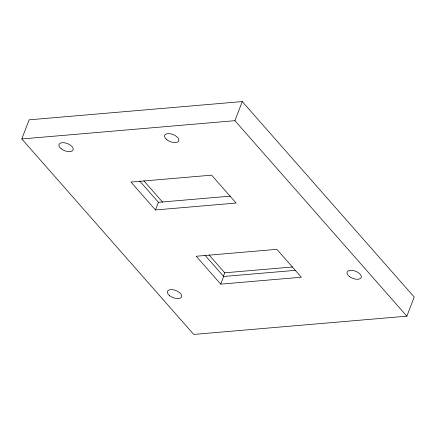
<?xml version="1.0" encoding="UTF-8"?>
<svg xmlns="http://www.w3.org/2000/svg" width="436" height="436" viewBox="0 0 436 436"><rect width="100%" height="100%" fill="white"/><g stroke="black" fill="none" stroke-linecap="round" stroke-linejoin="round"><path stroke-width="0.65" d="M21.8 138.948L29.141 119.829L242.269 101.572L414.2 297.052L406.859 316.171L193.731 334.428L21.8 138.948L234.928 120.685L406.859 316.171M155.494 209.961L130.969 182.074L211.602 175.163L236.132 203.051L155.494 209.961L158.431 202.315L139.7 181.016M234.928 120.685L242.269 101.572M223.352 276.424L224.742 272.8L209.013 254.913M220.736 284.136L196.211 256.248L276.844 249.343L301.369 277.225L220.736 284.136L223.673 276.489L204.942 255.196M158.431 202.315L230.257 196.156M224.742 272.8L292.474 266.995M223.673 276.489L295.499 270.336M143.836 180.815L162.715 202.277M349.356 276.457A7.592 3.831 21 0 0 361.253 277.59A7.592 3.831 21 0 0 351.972 270.358A7.592 3.831 21 0 0 349.356 276.457M166.841 139.76A7.592 3.831 21 0 0 178.733 140.888A7.592 3.831 21 0 0 169.457 133.656A7.592 3.831 21 0 0 166.841 139.76M61.225 148.807A7.592 3.831 21 0 0 73.117 149.94A7.592 3.831 21 0 0 63.836 142.708A7.592 3.831 21 0 0 61.225 148.807M169.702 295.75A7.592 3.831 21 0 0 181.594 296.878A7.592 3.831 21 0 0 172.313 289.646A7.592 3.831 21 0 0 169.702 295.75"/></g></svg>
